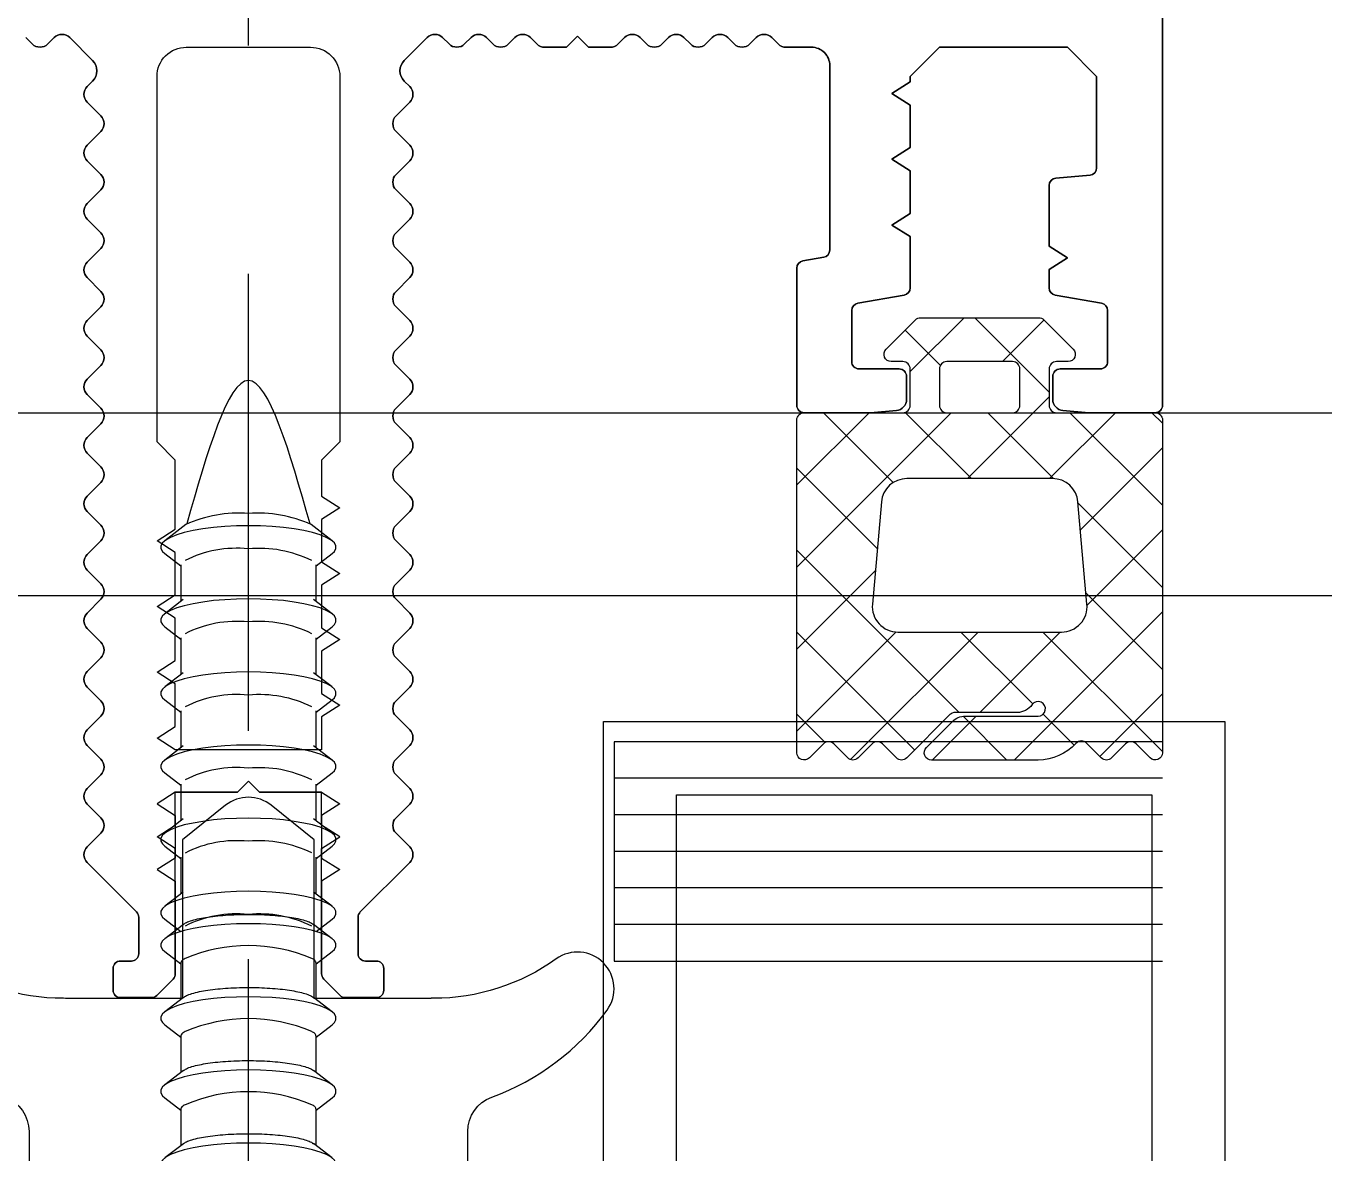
# Model space of a CAD drawing. Header units: inches. Extents: x 21 to 32698, y 13 to 3712.
# Drawn here: x 12321.85 to 12325.4, y 965.058 to 968.141 of the extents above; entities that cross this region are included whole.
import ezdxf

# ---------------------------------------------------------------- set-up
doc = ezdxf.new("R2010")
doc.units = ezdxf.units.IN
doc.header["$MEASUREMENT"] = 0
doc.set_wipeout_variables(frame=1)
doc.linetypes.add('1+1 dbx a2$0$374_BLD_A1_BLOK_2$0$HIDDEN', pattern=[0.375, 0.25, -0.125])
for name, color, linetype, lineweight in [('Z_MİM_-KM-GLAZ', 8, 'Continuous', 25), ('Z_MİM_-KM-PAINT', 8, 'Continuous', 25), ('Z_MİM_-KM-WALL-PLASTER', 8, 'Continuous', 25), ('Z_MİM_78-köpük', 8, 'Continuous', 25), ('Z_MİM_ALUMINIUM', 8, 'Continuous', 25), ('Z_MİM_fitiller_k', 8, 'Continuous', 25), ('Z_MİM_MYM_CAM', 8, 'Continuous', 25), ('Z_MİM_TR', 8, 'Continuous', 25)]:
    doc.layers.add(name, color=color, linetype=linetype, lineweight=lineweight)
pattern_1 = [(45, (15.19323, -18.45002), (-0.1122532, 0.1122532), []), (135, (15.19323, -18.45002), (-0.1122532, -0.1122532), [])]

# ---------------------------------------------------------------- blocks, each defined once
blk = doc.blocks.new('D09056')
at = {"layer": 'Z_MİM_78-köpük'}
blk.add_lwpolyline([(6, -9.143, -0.314914), (6.657, -8.204, 0.149332), (9.81, -5.822, 0.850698), (8.418, -4.422, -0.156616), (5.062, -5.5), (5, -5.5), (5, -5.509), (1.8, -5.509), (1.8, -1.16), (0.625, -0.219, 0.351086), (-0.625, -0.219), (-1.8, -1.16), (-1.8, -5.509), (-5, -5.509), (-5.062, -5.5, -0.156616), (-8.418, -4.422, 0.850698), (-9.81, -5.822, 0.149332), (-6.657, -8.204, -0.314914), (-6, -9.143), (-6, -25.073, -0.555494), (-7.442, -25.97, -0.047351), (-8.397, -25.381, 0.866334), (-9.803, -26.775, 0.237484), (-4.371, -29.509), (4.371, -29.509, 0.237484), (9.803, -26.775, 0.866334), (8.397, -25.381, -0.047351), (7.442, -25.97, -0.555494), (6, -25.073)], format="xyb", close=True, dxfattribs=at)
blk = doc.blocks.new('32323')
at = {"linetype": 'Continuous'}
for p, q in [((-1.384, -3.731), (-1.956, -4.172)), ((2.62, -4.172), (2.048, -3.731)), ((-1.956, -4.526), (-1.518, -4.863)), ((2.182, -4.863), (2.62, -4.526)), ((-1.518, -4.829), (-1.518, -5.835)), ((2.182, -5.835), (2.182, -4.829)), ((-1.451, -5.783), (-1.956, -6.172)), ((2.62, -6.172), (2.115, -5.783)), ((-1.956, -6.526), (-1.518, -6.863)), ((2.182, -6.863), (2.62, -6.526)), ((-1.518, -6.829), (-1.518, -7.835)), ((2.182, -7.835), (2.182, -6.829)), ((-1.451, -7.783), (-1.956, -8.172)), ((2.62, -8.172), (2.115, -7.783)), ((-1.956, -8.526), (-1.518, -8.863)), ((-1.518, -8.829), (-1.518, -9.835)), ((2.182, -8.863), (2.62, -8.526)), ((2.182, -9.835), (2.182, -8.829)), ((-1.451, -9.783), (-1.956, -10.172)), ((2.62, -10.172), (2.115, -9.783)), ((-1.956, -10.526), (-1.518, -10.863)), ((2.182, -10.863), (2.62, -10.526)), ((-1.518, -10.829), (-1.518, -11.835)), ((2.182, -11.835), (2.182, -10.829)), ((-1.451, -11.783), (-1.956, -12.172)), ((2.62, -12.172), (2.115, -11.783)), ((-1.956, -12.526), (-1.518, -12.863)), ((2.182, -12.863), (2.62, -12.526)), ((-1.518, -12.829), (-1.518, -13.835)), ((2.182, -13.835), (2.182, -12.829)), ((-1.451, -13.783), (-1.956, -14.172)), ((2.62, -14.172), (2.115, -13.783)), ((-1.956, -14.526), (-1.518, -14.863)), ((2.182, -14.863), (2.62, -14.526)), ((-1.448, -14.668), (-1.955, -15.059)), ((2.621, -15.059), (2.112, -14.667)), ((-1.955, -15.413), (-1.517, -15.75)), ((2.183, -15.75), (2.621, -15.413)), ((-1.517, -15.715), (-1.517, -16.721)), ((2.183, -16.721), (2.183, -15.715)), ((-1.448, -16.668), (-1.955, -17.059)), ((2.621, -17.059), (2.112, -16.667)), ((-1.955, -17.413), (-1.517, -17.75)), ((-1.517, -17.715), (-1.517, -18.721)), ((2.183, -17.75), (2.621, -17.413)), ((2.183, -18.721), (2.183, -17.715)), ((-1.448, -18.668), (-1.955, -19.059)), ((2.621, -19.059), (2.112, -18.667)), ((-1.955, -19.413), (-1.517, -19.75)), ((2.183, -19.75), (2.621, -19.413)), ((-1.517, -19.715), (-1.517, -20.721)), ((2.183, -20.721), (2.183, -19.715)), ((-1.448, -20.668), (-1.955, -21.059)), ((2.621, -21.059), (2.112, -20.667))]:
    blk.add_line(p, q, dxfattribs=at)
at = {"linetype": 'Continuous', "flags": 128}
for points in [[(0.332, -3.763), (0.005, -3.769), (-0.315, -3.785), (-0.624, -3.812), (-0.915, -3.849), (-1.182, -3.895), (-1.422, -3.949), (-1.629, -4.011), (-1.799, -4.08), (-1.929, -4.153), (-2.018, -4.23), (-2.062, -4.309), (-2.062, -4.389), (-2.018, -4.468), (-1.956, -4.526)], [(2.62, -4.526), (2.682, -4.468), (2.727, -4.389), (2.727, -4.309), (2.682, -4.23), (2.594, -4.153), (2.463, -4.08), (2.293, -4.011), (2.086, -3.949), (1.847, -3.895), (1.579, -3.849), (1.288, -3.812), (0.98, -3.785), (0.659, -3.769), (0.332, -3.763)], [(0.332, -5.763), (0.005, -5.769), (-0.315, -5.785), (-0.624, -5.812), (-0.915, -5.849), (-1.182, -5.895), (-1.422, -5.949), (-1.629, -6.011), (-1.799, -6.08), (-1.929, -6.153), (-2.018, -6.23), (-2.062, -6.309), (-2.062, -6.389), (-2.018, -6.468), (-1.956, -6.526)], [(2.62, -6.526), (2.682, -6.468), (2.727, -6.389), (2.727, -6.309), (2.682, -6.23), (2.594, -6.153), (2.463, -6.08), (2.293, -6.011), (2.086, -5.949), (1.847, -5.895), (1.579, -5.849), (1.288, -5.812), (0.98, -5.785), (0.659, -5.769), (0.332, -5.763)], [(0.332, -7.763), (0.005, -7.769), (-0.315, -7.785), (-0.624, -7.812), (-0.915, -7.849), (-1.182, -7.895), (-1.422, -7.949), (-1.629, -8.011), (-1.799, -8.08), (-1.929, -8.153), (-2.018, -8.23), (-2.062, -8.309), (-2.062, -8.389), (-2.018, -8.468), (-1.956, -8.526)], [(2.62, -8.526), (2.682, -8.468), (2.727, -8.389), (2.727, -8.309), (2.682, -8.23), (2.594, -8.153), (2.463, -8.08), (2.293, -8.011), (2.086, -7.949), (1.847, -7.895), (1.579, -7.849), (1.288, -7.812), (0.98, -7.785), (0.659, -7.769), (0.332, -7.763)], [(0.332, -9.763), (0.005, -9.769), (-0.315, -9.785), (-0.624, -9.812), (-0.915, -9.849), (-1.182, -9.895), (-1.422, -9.949), (-1.629, -10.011), (-1.799, -10.08), (-1.929, -10.153), (-2.018, -10.23), (-2.062, -10.309), (-2.062, -10.389), (-2.018, -10.468), (-1.956, -10.526)], [(2.62, -10.526), (2.682, -10.468), (2.727, -10.389), (2.727, -10.309), (2.682, -10.23), (2.594, -10.153), (2.463, -10.08), (2.293, -10.011), (2.086, -9.949), (1.847, -9.895), (1.579, -9.849), (1.288, -9.812), (0.98, -9.785), (0.659, -9.769), (0.332, -9.763)], [(0.332, -11.763), (0.005, -11.769), (-0.315, -11.785), (-0.624, -11.812), (-0.915, -11.849), (-1.182, -11.895), (-1.422, -11.949), (-1.629, -12.011), (-1.799, -12.08), (-1.929, -12.153), (-2.018, -12.23), (-2.062, -12.309), (-2.062, -12.389), (-2.018, -12.468), (-1.956, -12.526)], [(2.62, -12.526), (2.682, -12.468), (2.727, -12.389), (2.727, -12.309), (2.682, -12.23), (2.594, -12.153), (2.463, -12.08), (2.293, -12.011), (2.086, -11.949), (1.847, -11.895), (1.579, -11.849), (1.288, -11.812), (0.98, -11.785), (0.659, -11.769), (0.332, -11.763)], [(0.332, -13.763), (0.005, -13.769), (-0.315, -13.785), (-0.624, -13.812), (-0.915, -13.849), (-1.182, -13.895), (-1.422, -13.949), (-1.629, -14.011), (-1.799, -14.08), (-1.929, -14.153), (-2.018, -14.23), (-2.062, -14.309), (-2.062, -14.389), (-2.018, -14.468), (-1.956, -14.526)], [(2.62, -14.526), (2.682, -14.468), (2.727, -14.389), (2.727, -14.309), (2.682, -14.23), (2.594, -14.153), (2.463, -14.08), (2.293, -14.011), (2.086, -13.949), (1.847, -13.895), (1.579, -13.849), (1.288, -13.812), (0.98, -13.785), (0.659, -13.769), (0.332, -13.763)], [(0.333, -14.65), (0.006, -14.655), (-0.315, -14.672), (-0.623, -14.698), (-0.914, -14.735), (-1.182, -14.781), (-1.421, -14.836), (-1.628, -14.898), (-1.798, -14.966), (-1.929, -15.039), (-2.017, -15.116), (-2.062, -15.196), (-2.062, -15.276), (-2.017, -15.355), (-1.955, -15.413)], [(2.621, -15.413), (2.682, -15.355), (2.727, -15.276), (2.727, -15.196), (2.682, -15.116), (2.594, -15.039), (2.464, -14.966), (2.293, -14.898), (2.087, -14.836), (1.847, -14.781), (1.58, -14.735), (1.289, -14.698), (0.98, -14.672), (0.659, -14.655), (0.333, -14.65)], [(0.333, -16.65), (0.006, -16.655), (-0.315, -16.672), (-0.623, -16.698), (-0.914, -16.735), (-1.182, -16.781), (-1.421, -16.836), (-1.628, -16.898), (-1.798, -16.966), (-1.929, -17.039), (-2.017, -17.116), (-2.062, -17.196), (-2.062, -17.276), (-2.017, -17.355), (-1.955, -17.413)], [(2.621, -17.413), (2.682, -17.355), (2.727, -17.276), (2.727, -17.196), (2.682, -17.116), (2.594, -17.039), (2.464, -16.966), (2.293, -16.898), (2.087, -16.836), (1.847, -16.781), (1.58, -16.735), (1.289, -16.698), (0.98, -16.672), (0.659, -16.655), (0.333, -16.65)], [(0.333, -18.65), (0.006, -18.655), (-0.315, -18.672), (-0.623, -18.698), (-0.914, -18.735), (-1.182, -18.781), (-1.421, -18.836), (-1.628, -18.898), (-1.798, -18.966), (-1.929, -19.039), (-2.017, -19.116), (-2.062, -19.196), (-2.062, -19.276), (-2.017, -19.355), (-1.955, -19.413)], [(2.621, -19.413), (2.682, -19.355), (2.727, -19.276), (2.727, -19.196), (2.682, -19.116), (2.594, -19.039), (2.464, -18.966), (2.293, -18.898), (2.087, -18.836), (1.847, -18.781), (1.58, -18.735), (1.289, -18.698), (0.98, -18.672), (0.659, -18.655), (0.333, -18.65)], [(0.333, -20.65), (0.006, -20.655), (-0.315, -20.672), (-0.623, -20.698), (-0.914, -20.735), (-1.182, -20.781), (-1.421, -20.836), (-1.628, -20.898), (-1.798, -20.966), (-1.929, -21.039), (-2.017, -21.116), (-2.062, -21.196), (-2.062, -21.276), (-2.017, -21.355), (-1.955, -21.413)], [(2.621, -21.413), (2.682, -21.355), (2.727, -21.276), (2.727, -21.196), (2.682, -21.116), (2.594, -21.039), (2.464, -20.966), (2.293, -20.898), (2.087, -20.836), (1.847, -20.781), (1.58, -20.735), (1.289, -20.698), (0.98, -20.672), (0.659, -20.655), (0.333, -20.65)]]:
    blk.add_lwpolyline(points, dxfattribs=at)
at = {"linetype": 'Continuous'}
for centre, radius, start, end in [((0.069, -6.906), 3.491, 85.6736, 114.5911), ((0.596, -6.906), 3.491, 65.4089, 94.3264), ((0.006, -7.478), 3.1, 83.9654, 116.9829), ((0.631, -7.623), 3.242, 63.7595, 95.2922), ((0.006, -9.478), 3.1, 83.9654, 116.9829), ((0.631, -9.623), 3.242, 63.7595, 95.2922), ((0.006, -11.478), 3.1, 83.9654, 116.9829), ((0.631, -11.623), 3.242, 63.7595, 95.2922), ((0.006, -13.478), 3.1, 83.9654, 116.9829), ((0.631, -13.623), 3.242, 63.7595, 95.2922), ((0.006, -15.478), 3.1, 83.9654, 116.9829), ((0.631, -15.623), 3.242, 63.7595, 95.2922), ((0.006, -17.478), 3.1, 83.9654, 116.9829), ((0.631, -17.623), 3.242, 63.7595, 95.2922), ((0.333, -19.659), 4.412, 66.8739, 113.1261), ((0.333, -21.659), 4.412, 66.8739, 113.1261), ((0.333, -23.659), 4.412, 66.8739, 113.1261)]:
    blk.add_arc(centre, radius, start, end, dxfattribs=at)
blk.add_open_spline([(2.021, -3.712), (1.458, -1.75), (0.332, 2.175), (-0.794, -1.75), (-1.356, -3.712)], degree=3, dxfattribs=at)
for points, knots in [([(-1.446, -14.67), (-1.421, -14.652), (-1.366, -14.613), (-1.217, -14.558), (-1.02, -14.508), (-0.781, -14.465), (-0.514, -14.433), (-0.221, -14.409), (0.082, -14.396), (0.394, -14.393), (0.699, -14.4), (0.996, -14.417), (1.271, -14.443), (1.523, -14.478), (1.742, -14.521), (1.922, -14.572), (2.048, -14.622), (2.093, -14.657), (2.11, -14.67)], [0, 0, 0, 0, 0.055523, 0.121419, 0.189295, 0.25398, 0.320615, 0.384043, 0.449365, 0.511897, 0.576262, 0.638514, 0.70255, 0.765196, 0.829608, 0.8932, 0.958568, 1, 1, 1, 1]), ([(-1.4, -15.601), (-1.437, -15.622), (-1.504, -15.659), (-1.513, -15.698), (-1.517, -15.715)], [0, 0, 0, 0, 0.544146, 1, 1, 1, 1]), ([(2.177, -15.715), (2.177, -15.703), (2.177, -15.673), (2.13, -15.634), (2.08, -15.609), (2.065, -15.601)], [0, 0, 0, 0, 0.3131142, 0.7960874, 1, 1, 1, 1]), ([(-1.446, -16.67), (-1.421, -16.652), (-1.366, -16.613), (-1.217, -16.558), (-1.02, -16.508), (-0.781, -16.465), (-0.514, -16.433), (-0.221, -16.409), (0.082, -16.396), (0.394, -16.393), (0.699, -16.4), (0.996, -16.417), (1.271, -16.443), (1.523, -16.478), (1.742, -16.521), (1.922, -16.572), (2.048, -16.622), (2.093, -16.657), (2.11, -16.67)], [0, 0, 0, 0, 0.055523, 0.121419, 0.189295, 0.25398, 0.320615, 0.384043, 0.449365, 0.511897, 0.576262, 0.638514, 0.70255, 0.765196, 0.829608, 0.8932, 0.958568, 1, 1, 1, 1]), ([(-1.4, -17.601), (-1.437, -17.622), (-1.504, -17.659), (-1.513, -17.698), (-1.517, -17.715)], [0, 0, 0, 0, 0.544146, 1, 1, 1, 1]), ([(2.177, -17.715), (2.177, -17.703), (2.177, -17.673), (2.13, -17.634), (2.08, -17.609), (2.065, -17.601)], [0, 0, 0, 0, 0.3131142, 0.7960874, 1, 1, 1, 1]), ([(-1.446, -18.67), (-1.421, -18.652), (-1.366, -18.613), (-1.217, -18.558), (-1.02, -18.508), (-0.781, -18.465), (-0.514, -18.433), (-0.221, -18.409), (0.082, -18.396), (0.394, -18.393), (0.699, -18.4), (0.996, -18.417), (1.271, -18.443), (1.523, -18.478), (1.742, -18.521), (1.922, -18.572), (2.048, -18.622), (2.093, -18.657), (2.11, -18.67)], [0, 0, 0, 0, 0.055523, 0.121419, 0.189295, 0.25398, 0.320615, 0.384043, 0.449365, 0.511897, 0.576262, 0.638514, 0.70255, 0.765196, 0.829608, 0.8932, 0.958568, 1, 1, 1, 1]), ([(-1.4, -19.601), (-1.437, -19.622), (-1.504, -19.659), (-1.513, -19.698), (-1.517, -19.715)], [0, 0, 0, 0, 0.544146, 1, 1, 1, 1]), ([(2.177, -19.715), (2.177, -19.703), (2.177, -19.673), (2.13, -19.634), (2.08, -19.609), (2.065, -19.601)], [0, 0, 0, 0, 0.3131142, 0.7960874, 1, 1, 1, 1]), ([(-1.446, -20.67), (-1.421, -20.652), (-1.366, -20.613), (-1.217, -20.558), (-1.02, -20.508), (-0.781, -20.465), (-0.514, -20.433), (-0.221, -20.409), (0.082, -20.396), (0.394, -20.393), (0.699, -20.4), (0.996, -20.417), (1.271, -20.443), (1.523, -20.478), (1.742, -20.521), (1.922, -20.572), (2.048, -20.622), (2.093, -20.657), (2.11, -20.67)], [0, 0, 0, 0, 0.055523, 0.121419, 0.189295, 0.25398, 0.320615, 0.384043, 0.449365, 0.511897, 0.576262, 0.638514, 0.70255, 0.765196, 0.829608, 0.8932, 0.958568, 1, 1, 1, 1])]:
    blk.add_open_spline(points, degree=3, knots=knots, dxfattribs=at)
blk = doc.blocks.new('-KM-AL1 150_900')
blk.add_wipeout([(151.4879, -34.02), (151.7258, -15.4799), (149.45, -15.45), (149.45, 7.15), (9.45, 7.15), (9.45, -15.45), (7.3978, -15.45), (7.5673, -34.0611)])
at = {"layer": 'Z_MİM_fitiller_k'}
h = blk.add_hatch(dxfattribs=at)
h.set_pattern_fill('ANSI37', color=256, scale=0.05)
h.set_pattern_definition(pattern_1)
h.paths.add_polyline_path([(17.4032, -30.45, -0.414214), (17.3832, -30.43), (17.3832, -30.33, -0.414214), (17.4032, -30.31), (17.4349, -30.31, 0.668179), (17.4491, -30.2759), (17.3691, -30.1959, 0.198912), (17.3549, -30.19), (17.0315, -30.19, 0.198912), (17.0174, -30.1959), (16.9374, -30.2759, 1.274187), (16.9708, -30.3143, -0.627364), (17.0032, -30.33), (17.0032, -30.43, -0.414214), (16.9832, -30.45), (16.7132, -30.45, 0.414214), (16.6932, -30.47), (16.6932, -31.38, 0.668179), (16.7274, -31.3942), (16.7657, -31.3559, -0.414214), (16.7939, -31.3559), (16.8322, -31.3942, 0.414214), (16.8605, -31.3942), (16.8988, -31.3559, -0.414214), (16.9271, -31.3559), (16.9654, -31.3942, 0.414214), (16.9936, -31.3942), (17.1178, -31.27), (17.2958, -31.27, 0.245393), (17.3368, -31.2486, -1.650385), (17.3532, -31.28), (17.1539, -31.28, 0.198912), (17.1186, -31.2947), (17.0474, -31.3659, 0.668179), (17.0615, -31.4), (17.3532, -31.4, 0.210768), (17.4566, -31.3544, -0.427607), (17.4855, -31.3537), (17.5259, -31.3942, 0.414214), (17.5542, -31.3942), (17.5925, -31.3559, -0.414214), (17.6208, -31.3559), (17.6591, -31.3942, 0.668179), (17.6932, -31.38), (17.6932, -30.47, 0.414214), (17.6732, -30.45)])
h.paths.add_polyline_path([(17.4621, -30.6939), (17.4866, -30.9739, -0.440011), (17.4168, -31.05), (16.9696, -31.05, -0.440011), (16.8999, -30.9739), (16.9244, -30.6939, -0.388879), (16.9941, -30.63), (17.3923, -30.63, -0.388879)], flags=16)
h.paths.add_polyline_path([(17.2832, -30.45, 0.414214), (17.3032, -30.43), (17.3032, -30.33, 0.414214), (17.2832, -30.31), (17.1032, -30.31, 0.414214), (17.0832, -30.33), (17.0832, -30.43, 0.414214), (17.1032, -30.45)], flags=17)
h.paths.add_polyline_path([(17.3477, -34.1441, -0.414214), (17.3194, -34.1441), (17.2811, -34.1059, 0.414214), (17.2528, -34.1059), (17.1287, -34.23), (16.9507, -34.23, 0.245393), (16.9096, -34.2514, -1.650385), (16.8932, -34.22), (17.0925, -34.22, 0.198912), (17.1279, -34.2054), (17.1991, -34.1341, 0.668179), (17.1849, -34.1), (16.8932, -34.1, 0.210768), (16.7898, -34.1456, -0.427607), (16.7609, -34.1463), (16.7205, -34.1059, 0.414214), (16.6922, -34.1059), (16.6539, -34.1441, -0.414214), (16.6257, -34.1441), (16.5874, -34.1059, 0.668179), (16.5532, -34.12), (16.5532, -34.43, 0.414214), (16.5732, -34.45), (16.8432, -34.45, -0.414214), (16.8632, -34.47), (16.8632, -34.57, -0.414214), (16.8432, -34.59), (16.8115, -34.59, 0.668179), (16.7974, -34.6241), (16.8774, -34.7041, 0.198912), (16.8915, -34.71), (17.2149, -34.71, 0.198912), (17.2291, -34.7041), (17.3091, -34.6241, 1.274187), (17.2757, -34.5857, -0.627364), (17.2432, -34.57), (17.2432, -34.47, -0.414214), (17.2632, -34.45), (17.6931, -34.45, 0.176327), (17.706, -34.4453), (18.0754, -34.1353, 0.700208), (18.0626, -34.1), (17.9687, -34.1, 0.131652), (17.9587, -34.1027), (17.717, -34.2422, -0.493145), (17.5704, -34.1815), (17.5525, -34.1148, 0.57735), (17.5191, -34.1059), (17.4808, -34.1441, -0.414214), (17.4525, -34.1441), (17.4142, -34.1059, 0.414214), (17.3859, -34.1059)])
h.paths.add_polyline_path([(17.1632, -34.47), (17.1632, -34.57, -0.414214), (17.1432, -34.59), (16.9632, -34.59, -0.414214), (16.9432, -34.57), (16.9432, -34.47, -0.414214), (16.9632, -34.45), (17.1432, -34.45, -0.414214)], flags=16)
h = blk.add_hatch(dxfattribs=at)
h.set_pattern_fill('ANSI37', color=256, scale=0.05)
h.set_pattern_definition(pattern_1)
h.paths.add_polyline_path([(17.6732, -30.45, -0.414214), (17.6932, -30.47), (17.6932, -31.38, -0.668179), (17.6591, -31.3942), (17.6208, -31.3559, 0.414214), (17.5925, -31.3559), (17.5542, -31.3942, -0.414214), (17.5259, -31.3942), (17.4855, -31.3537, 0.427607), (17.4566, -31.3544, -0.210768), (17.3532, -31.4), (17.0615, -31.4, -0.668179), (17.0474, -31.3659), (17.1186, -31.2947, -0.198912), (17.1539, -31.28), (17.3532, -31.28, 1.650385), (17.3368, -31.2486, -0.245393), (17.2958, -31.27), (17.1261, -31.27, 0.198912), (17.1119, -31.2759), (16.9936, -31.3942, -0.414214), (16.9654, -31.3942), (16.9271, -31.3559, 0.414214), (16.8988, -31.3559), (16.8605, -31.3942, -0.414214), (16.8322, -31.3942), (16.7939, -31.3559, 0.414214), (16.7657, -31.3559), (16.7274, -31.3942, -0.668179), (16.6932, -31.38), (16.6932, -30.47, -0.414214), (16.7132, -30.45), (16.9832, -30.45, 0.414214), (17.0032, -30.43), (17.0032, -30.33, 0.414214), (16.9832, -30.31), (16.9515, -30.31, -0.668179), (16.9374, -30.2759), (17.0174, -30.1959, -0.198912), (17.0315, -30.19), (17.3549, -30.19, -0.198912), (17.3691, -30.1959), (17.4491, -30.2759, -0.668179), (17.4349, -30.31), (17.4032, -30.31, 0.414214), (17.3832, -30.33), (17.3832, -30.43, 0.414214), (17.4032, -30.45)])
h.paths.add_polyline_path([(17.3923, -30.63), (16.9941, -30.63, 0.388879), (16.9244, -30.6939), (16.8999, -30.9739, 0.440011), (16.9696, -31.05), (17.4168, -31.05, 0.440011), (17.4866, -30.9739), (17.4621, -30.6939, 0.388879)], flags=16)
h.paths.add_polyline_path([(17.3032, -30.43, -0.414214), (17.2832, -30.45), (17.1032, -30.45, -0.414214), (17.0832, -30.43), (17.0832, -30.33, -0.414214), (17.1032, -30.31), (17.2832, -30.31, -0.414214), (17.3032, -30.33)], flags=16)
h.paths.add_polyline_path([(17.3477, -34.1441), (17.3859, -34.1059, -0.414214), (17.4142, -34.1059), (17.4525, -34.1441, 0.414214), (17.4808, -34.1441), (17.5191, -34.1059, -0.57735), (17.5525, -34.1148), (17.5704, -34.1815, 0.493145), (17.717, -34.2422), (17.9587, -34.1027, -0.131652), (17.9687, -34.1), (18.0626, -34.1, -0.700208), (18.0754, -34.1353), (17.706, -34.4453, -0.176327), (17.6931, -34.45), (17.2632, -34.45, 0.414214), (17.2432, -34.47), (17.2432, -34.57, 0.414214), (17.2632, -34.59), (17.2949, -34.59, -0.668179), (17.3091, -34.6241), (17.2291, -34.7041, -0.198912), (17.2149, -34.71), (16.8915, -34.71, -0.198912), (16.8774, -34.7041), (16.7974, -34.6241, -0.668179), (16.8115, -34.59), (16.8432, -34.59, 0.414214), (16.8632, -34.57), (16.8632, -34.47, 0.414214), (16.8432, -34.45), (16.5732, -34.45, -0.414214), (16.5532, -34.43), (16.5532, -34.12, -0.668179), (16.5874, -34.1059), (16.6257, -34.1441, 0.414214), (16.6539, -34.1441), (16.6922, -34.1059, -0.414214), (16.7205, -34.1059), (16.7609, -34.1463, 0.427607), (16.7898, -34.1456, -0.210768), (16.8932, -34.1), (17.1849, -34.1, -0.668179), (17.1991, -34.1341), (17.1279, -34.2054, -0.198912), (17.0925, -34.22), (16.8932, -34.22, 1.650385), (16.9096, -34.2514, -0.245393), (16.9507, -34.23), (17.1204, -34.23, 0.198912), (17.1345, -34.2241), (17.2528, -34.1059, -0.414214), (17.2811, -34.1059), (17.3194, -34.1441, 0.414214)])
h.paths.add_polyline_path([(17.1432, -34.45), (16.9632, -34.45, 0.414214), (16.9432, -34.47), (16.9432, -34.57, 0.414214), (16.9632, -34.59), (17.1432, -34.59, 0.414214), (17.1632, -34.57), (17.1632, -34.47, 0.414214)], flags=16)
at = {"linetype": '1+1 dbx a2$0$374_BLD_A1_BLOK_2$0$HIDDEN', "ltscale": 5}
blk.add_line((15.1932, -40.6951, -0.0016), (15.1932, -14.7253, -0.0016), dxfattribs=at)
for points in [[(17.8642, -33.7949), (16.1642, -33.7949), (16.1642, -31.2949), (17.8642, -31.2949)], [(17.6642, -33.5949), (16.3642, -33.5949), (16.3642, -31.4949), (17.6642, -31.4949)]]:
    blk.add_lwpolyline(points, close=True)
at = {"layer": 'Z_MİM_ALUMINIUM', "linetype": 'ByBlock'}
for points in [[(17.6932, -18.57), (17.6932, -30.43, -0.414214), (17.6732, -30.45), (17.4932, -30.45, -0.02182), (17.4915, -30.4499), (17.4206, -30.4437, -0.388879), (17.3932, -30.4139), (17.3932, -30.35, -0.414214), (17.4132, -30.33), (17.5232, -30.33, 0.414214), (17.5432, -30.31), (17.5432, -30.17, 0.36397), (17.5267, -30.1503), (17.3998, -30.1279, -0.36397), (17.3832, -30.1082), (17.3832, -30.0582), (17.4332, -30.0264), (17.3832, -29.9945), (17.3832, -29.8282, -0.388879), (17.4015, -29.8083), (17.495, -29.8001, 0.388879), (17.5132, -29.7802), (17.5132, -29.53), (17.4332, -29.45), (17.0832, -29.45), (17.0032, -29.53), (17.0032, -29.5445), (16.9532, -29.5764), (17.0032, -29.6082), (17.0032, -29.7245), (16.9532, -29.7564), (17.0032, -29.7882), (17.0032, -29.9045), (16.9532, -29.9364), (17.0032, -29.9682), (17.0032, -30.1082, -0.36397), (16.9867, -30.1279), (16.8598, -30.1503, 0.36397), (16.8432, -30.17), (16.8432, -30.31, 0.414214), (16.8632, -30.33), (16.9732, -30.33, -0.414214), (16.9932, -30.35), (16.9932, -30.4139, -0.388879), (16.9658, -30.4437), (16.895, -30.4499, -0.02182), (16.8932, -30.45), (16.7132, -30.45, -0.414214), (16.6932, -30.43), (16.6932, -30.0543, -0.36397), (16.7098, -30.0346), (16.7667, -30.0246, 0.36397), (16.7832, -30.0049), (16.7832, -29.5, 0.414214), (16.7332, -29.45), (16.6632, -29.45, -0.198912), (16.642, -29.4412), (16.6244, -29.4237, 0.414214), (16.582, -29.4237), (16.5644, -29.4412, -0.414214), (16.522, -29.4412), (16.5044, -29.4237, 0.414214), (16.462, -29.4237), (16.4444, -29.4412, -0.414214), (16.402, -29.4412), (16.3844, -29.4237, 0.414214), (16.342, -29.4237), (16.3244, -29.4412, -0.414214), (16.282, -29.4412), (16.2644, -29.4237, 0.414214), (16.222, -29.4237), (16.2044, -29.4412, -0.198912), (16.1832, -29.45), (16.1232, -29.45), (16.0932, -29.42), (16.0632, -29.45), (16.0032, -29.45, -0.198912), (15.982, -29.4412), (15.9644, -29.4237, 0.414214), (15.922, -29.4237), (15.9044, -29.4412, -0.414214), (15.862, -29.4412), (15.8444, -29.4237, 0.414214), (15.802, -29.4237), (15.7844, -29.4412, -0.414214), (15.742, -29.4412), (15.7244, -29.4237, 0.414214), (15.682, -29.4237), (15.6194, -29.4863, 0.414214), (15.6194, -29.5429), (15.6344, -29.5579, -0.414214), (15.6344, -29.6004), (15.5969, -29.6379, 0.414214), (15.5969, -29.6804), (15.6344, -29.7179, -0.414214), (15.6344, -29.7604), (15.5969, -29.7979, 0.414214), (15.5969, -29.8404), (15.6344, -29.8779, -0.414214), (15.6344, -29.9204), (15.5969, -29.9579, 0.414214), (15.5969, -30.0004), (15.6344, -30.0379, -0.414214), (15.6344, -30.0804), (15.5969, -30.1179, 0.414214), (15.5969, -30.1604), (15.6344, -30.1979, -0.414214), (15.6344, -30.2404), (15.5969, -30.2779, 0.414214), (15.5969, -30.3204), (15.6344, -30.3579, -0.414214), (15.6344, -30.4004), (15.5969, -30.4379, 0.414214), (15.5969, -30.4804), (15.6344, -30.5179, -0.414214), (15.6344, -30.5604), (15.5969, -30.5979, 0.414214), (15.5969, -30.6404), (15.6344, -30.6779, -0.414214), (15.6344, -30.7204), (15.5969, -30.7579, 0.414214), (15.5969, -30.8004), (15.6344, -30.8379, -0.414214), (15.6344, -30.8804), (15.5969, -30.9179, 0.414214), (15.5969, -30.9604), (15.6344, -30.9979, -0.414214), (15.6344, -31.0404), (15.5969, -31.0779, 0.414214), (15.5969, -31.1204), (15.6344, -31.1579, -0.414214), (15.6344, -31.2004), (15.5969, -31.2379, 0.414214), (15.5969, -31.2804), (15.6344, -31.3179, -0.414214), (15.6344, -31.3604), (15.5969, -31.3979, 0.414214), (15.5969, -31.4404), (15.6344, -31.4779, -0.414214), (15.6344, -31.5204), (15.5969, -31.5579, 0.414214), (15.5969, -31.6004), (15.6344, -31.6379, -0.414214), (15.6344, -31.6804), (15.4991, -31.8157, 0.198912), (15.4932, -31.8299), (15.4932, -31.93, 0.414214), (15.5132, -31.95), (15.5432, -31.95, -0.414214), (15.5632, -31.97), (15.5632, -32.03, -0.414214), (15.5432, -32.05), (15.4582, -32.05, -0.198912), (15.4441, -32.0442), (15.3991, -31.9992, -0.198912), (15.3932, -31.985), (15.3932, -31.6419), (15.4432, -31.61), (15.3932, -31.5782), (15.3932, -31.4882), (15.2232, -31.4882), (15.1932, -31.4582), (15.1632, -31.4882), (14.9932, -31.4882), (14.9432, -31.52), (14.9932, -31.5519), (14.9932, -31.6682), (14.9432, -31.7), (14.9932, -31.7319), (14.9932, -31.985, -0.198912), (14.9874, -31.9992), (14.9424, -32.0442, -0.198912), (14.9282, -32.05), (14.8432, -32.05, -0.414214), (14.8232, -32.03), (14.8232, -31.97, -0.414214), (14.8432, -31.95), (14.8732, -31.95, 0.414214), (14.8932, -31.93), (14.8932, -31.8299, 0.198912), (14.8874, -31.8157), (14.752, -31.6804, -0.414214), (14.752, -31.6379), (14.7896, -31.6004, 0.414214), (14.7896, -31.5579), (14.752, -31.5204, -0.414214), (14.752, -31.4779), (14.7896, -31.4404, 0.414214), (14.7896, -31.3979), (14.752, -31.3604, -0.414214), (14.752, -31.3179), (14.7896, -31.2804, 0.414214), (14.7896, -31.2379), (14.752, -31.2004, -0.414214), (14.752, -31.1579), (14.7896, -31.1204, 0.414214), (14.7896, -31.0779), (14.752, -31.0404, -0.414214), (14.752, -30.9979), (14.7896, -30.9604, 0.414214), (14.7896, -30.9179), (14.752, -30.8804, -0.414214), (14.752, -30.8379), (14.7896, -30.8004, 0.414214), (14.7896, -30.7579), (14.752, -30.7204, -0.414214), (14.752, -30.6779), (14.7896, -30.6404, 0.414214), (14.7896, -30.5979), (14.752, -30.5604, -0.414214), (14.752, -30.5179), (14.7896, -30.4804, 0.414214), (14.7896, -30.4379), (14.752, -30.4004, -0.414214), (14.752, -30.3579), (14.7896, -30.3204, 0.414214), (14.7896, -30.2779), (14.752, -30.2404, -0.414214), (14.752, -30.1979), (14.7896, -30.1604, 0.414214), (14.7896, -30.1179), (14.752, -30.0804, -0.414214), (14.752, -30.0379), (14.7896, -30.0004, 0.414214), (14.7896, -29.9579), (14.752, -29.9204, -0.414214), (14.752, -29.8779), (14.7896, -29.8404, 0.414214), (14.7896, -29.7979), (14.752, -29.7604, -0.414214), (14.752, -29.7179), (14.7896, -29.6804, 0.414214), (14.7896, -29.6379), (14.752, -29.6004, -0.414214), (14.752, -29.5579), (14.7671, -29.5429, 0.414214), (14.7671, -29.4863), (14.7044, -29.4237, 0.414214), (14.662, -29.4237), (14.6444, -29.4412, -0.414214), (14.602, -29.4412), (14.5844, -29.4237, 0.414214)], [(14.5844, -29.4237), (14.602, -29.4412, 0.414214), (14.6444, -29.4412), (14.662, -29.4237, -0.414214), (14.7044, -29.4237), (14.7671, -29.4863, -0.414214), (14.7671, -29.5429), (14.752, -29.5579, 0.414214), (14.752, -29.6004), (14.7896, -29.6379, -0.414214), (14.7896, -29.6804), (14.752, -29.7179, 0.414214), (14.752, -29.7604), (14.7896, -29.7979, -0.414214), (14.7896, -29.8404), (14.752, -29.8779, 0.414214), (14.752, -29.9204), (14.7896, -29.9579, -0.414214), (14.7896, -30.0004), (14.752, -30.0379, 0.414214), (14.752, -30.0804), (14.7896, -30.1179, -0.414214), (14.7896, -30.1604), (14.752, -30.1979, 0.414214), (14.752, -30.2404), (14.7896, -30.2779, -0.414214), (14.7896, -30.3204), (14.752, -30.3579, 0.414214), (14.752, -30.4004), (14.7896, -30.4379, -0.414214), (14.7896, -30.4804), (14.752, -30.5179, 0.414214), (14.752, -30.5604), (14.7896, -30.5979, -0.414214), (14.7896, -30.6404), (14.752, -30.6779, 0.414214), (14.752, -30.7204), (14.7896, -30.7579, -0.414214), (14.7896, -30.8004), (14.752, -30.8379, 0.414214), (14.752, -30.8804), (14.7896, -30.9179, -0.414214), (14.7896, -30.9604), (14.752, -30.9979, 0.414214), (14.752, -31.0404), (14.7896, -31.0779, -0.414214), (14.7896, -31.1204), (14.752, -31.1579, 0.414214), (14.752, -31.2004), (14.7896, -31.2379, -0.414214), (14.7896, -31.2804), (14.752, -31.3179, 0.414214), (14.752, -31.3604), (14.7896, -31.3979, -0.414214), (14.7896, -31.4404), (14.752, -31.4779, 0.414214), (14.752, -31.5204), (14.7896, -31.5579, -0.414214), (14.7896, -31.6004), (14.752, -31.6379, 0.414214), (14.752, -31.6804), (14.8874, -31.8157, -0.198912), (14.8932, -31.8299), (14.8932, -31.93, -0.414214), (14.8732, -31.95), (14.8432, -31.95, 0.414214), (14.8232, -31.97), (14.8232, -32.03, 0.414214), (14.8432, -32.05), (14.9282, -32.05, 0.198912), (14.9424, -32.0442), (14.9874, -31.9992, 0.198912), (14.9932, -31.985), (14.9932, -31.6419), (14.9432, -31.61), (14.9932, -31.5782), (14.9932, -31.4882), (15.1632, -31.4882), (15.1932, -31.4582), (15.2232, -31.4882), (15.3932, -31.4882), (15.4432, -31.52), (15.3932, -31.5519), (15.3932, -31.6682), (15.4432, -31.7), (15.3932, -31.7319), (15.3932, -31.985, 0.198912), (15.3991, -31.9992), (15.4441, -32.0442, 0.198912), (15.4582, -32.05), (15.5432, -32.05, 0.414214), (15.5632, -32.03), (15.5632, -31.97, 0.414214), (15.5432, -31.95), (15.5132, -31.95, -0.414214), (15.4932, -31.93), (15.4932, -31.8299, -0.198912), (15.4991, -31.8157), (15.6344, -31.6804, 0.414214), (15.6344, -31.6379), (15.5969, -31.6004, -0.414214), (15.5969, -31.5579), (15.6344, -31.5204, 0.414214), (15.6344, -31.4779), (15.5969, -31.4404, -0.414214), (15.5969, -31.3979), (15.6344, -31.3604, 0.414214), (15.6344, -31.3179), (15.5969, -31.2804, -0.414214), (15.5969, -31.2379), (15.6344, -31.2004, 0.414214), (15.6344, -31.1579), (15.5969, -31.1204, -0.414214), (15.5969, -31.0779), (15.6344, -31.0404, 0.414214), (15.6344, -30.9979), (15.5969, -30.9604, -0.414214), (15.5969, -30.9179), (15.6344, -30.8804, 0.414214), (15.6344, -30.8379), (15.5969, -30.8004, -0.414214), (15.5969, -30.7579), (15.6344, -30.7204, 0.414214), (15.6344, -30.6779), (15.5969, -30.6404, -0.414214), (15.5969, -30.5979), (15.6344, -30.5604, 0.414214), (15.6344, -30.5179), (15.5969, -30.4804, -0.414214), (15.5969, -30.4379), (15.6344, -30.4004, 0.414214), (15.6344, -30.3579), (15.5969, -30.3204, -0.414214), (15.5969, -30.2779), (15.6344, -30.2404, 0.414214), (15.6344, -30.1979), (15.5969, -30.1604, -0.414214), (15.5969, -30.1179), (15.6344, -30.0804, 0.414214), (15.6344, -30.0379), (15.5969, -30.0004, -0.414214), (15.5969, -29.9579), (15.6344, -29.9204, 0.414214), (15.6344, -29.8779), (15.5969, -29.8404, -0.414214), (15.5969, -29.7979), (15.6344, -29.7604, 0.414214), (15.6344, -29.7179), (15.5969, -29.6804, -0.414214), (15.5969, -29.6379), (15.6344, -29.6004, 0.414214), (15.6344, -29.5579), (15.6194, -29.5429, -0.414214), (15.6194, -29.4863), (15.682, -29.4237, -0.414214), (15.7244, -29.4237), (15.742, -29.4412, 0.414214), (15.7844, -29.4412), (15.802, -29.4237, -0.414214), (15.8444, -29.4237), (15.862, -29.4412, 0.414214), (15.9044, -29.4412), (15.922, -29.4237, -0.414214), (15.9644, -29.4237), (15.982, -29.4412, 0.198912), (16.0032, -29.45), (16.0632, -29.45), (16.0932, -29.42), (16.1232, -29.45), (16.1832, -29.45, 0.198912), (16.2044, -29.4412), (16.222, -29.4237, -0.414214), (16.2644, -29.4237), (16.282, -29.4412, 0.414214), (16.3244, -29.4412), (16.342, -29.4237, -0.414214), (16.3844, -29.4237), (16.402, -29.4412, 0.414214), (16.4444, -29.4412), (16.462, -29.4237, -0.414214), (16.5044, -29.4237), (16.522, -29.4412, 0.414214), (16.5644, -29.4412), (16.582, -29.4237, -0.414214), (16.6244, -29.4237), (16.642, -29.4412, 0.198912), (16.6632, -29.45), (16.7332, -29.45, -0.414214), (16.7832, -29.5), (16.7832, -30.0049, -0.36397), (16.7667, -30.0246), (16.7098, -30.0346, 0.36397), (16.6932, -30.0543), (16.6932, -30.43, 0.414214), (16.7132, -30.45), (16.8932, -30.45, 0.02182), (16.895, -30.4499), (16.9658, -30.4437, 0.388879), (16.9932, -30.4139), (16.9932, -30.35, 0.414214), (16.9732, -30.33), (16.8632, -30.33, -0.414214), (16.8432, -30.31), (16.8432, -30.17, -0.36397), (16.8598, -30.1503), (16.9867, -30.1279, 0.36397), (17.0032, -30.1082), (17.0032, -29.9682), (16.9532, -29.9364), (17.0032, -29.9045), (17.0032, -29.7882), (16.9532, -29.7564), (17.0032, -29.7245), (17.0032, -29.6082), (16.9532, -29.5764), (17.0032, -29.5445), (17.0032, -29.53), (17.0832, -29.45), (17.4332, -29.45), (17.5132, -29.53), (17.5132, -29.7802, -0.388879), (17.495, -29.8001), (17.4015, -29.8083, 0.388879), (17.3832, -29.8282), (17.3832, -29.9945), (17.4332, -30.0264), (17.3832, -30.0582), (17.3832, -30.1082, 0.36397), (17.3998, -30.1279), (17.5267, -30.1503, -0.36397), (17.5432, -30.17), (17.5432, -30.31, -0.414214), (17.5232, -30.33), (17.4132, -30.33, 0.414214), (17.3932, -30.35), (17.3932, -30.4139, 0.388879), (17.4206, -30.4437), (17.4915, -30.4499, 0.02182), (17.4932, -30.45), (17.6732, -30.45, 0.414214), (17.6932, -30.43), (17.6932, -18.57, 0.414214)]]:
    blk.add_lwpolyline(points, format="xyb", dxfattribs=at)
blk.add_lwpolyline([(14.9432, -29.53, -0.414214), (15.0232, -29.45), (15.3632, -29.45, -0.414214), (15.4432, -29.53), (15.4432, -30.53), (15.3932, -30.58), (15.3932, -30.6782), (15.4432, -30.71), (15.3932, -30.7419), (15.3932, -30.8582), (15.4432, -30.89), (15.3932, -30.9219), (15.3932, -31.0382), (15.4432, -31.07), (15.3932, -31.1019), (15.3932, -31.2182), (15.4432, -31.25), (15.3932, -31.2819), (15.3932, -31.3719), (14.9932, -31.3719), (14.9432, -31.34), (14.9932, -31.3082), (14.9932, -31.1919), (14.9432, -31.16), (14.9932, -31.1282), (14.9932, -31.0119), (14.9432, -30.98), (14.9932, -30.9482), (14.9932, -30.8319), (14.9432, -30.8), (14.9932, -30.7682), (14.9932, -30.58), (14.9432, -30.53)], format="xyb", close=True, dxfattribs=at)
at = {"layer": 'Z_MİM_ALUMINIUM', "elevation": 0.0016}
blk.add_lwpolyline([(16.7132, -30.45), (142.1754, -30.45)], dxfattribs=at)
at = {"layer": 'Z_MİM_fitiller_k', "linetype": 'Continuous', "flags": 128}
for points in [[(16.6932, -31.38), (16.6932, -30.47, -0.414214), (16.7132, -30.45), (16.9832, -30.45, 0.414214), (17.0032, -30.43), (17.0032, -30.33, 0.414214), (16.9832, -30.31), (16.9515, -30.31, -0.668179), (16.9374, -30.2759), (17.0174, -30.1959, -0.198912), (17.0315, -30.19), (17.3549, -30.19, -0.198912), (17.3691, -30.1959), (17.4491, -30.2759, -0.668179), (17.4349, -30.31), (17.4032, -30.31, 0.414214), (17.3832, -30.33), (17.3832, -30.43, 0.414214), (17.4032, -30.45), (17.6732, -30.45, -0.414214), (17.6932, -30.47), (17.6932, -31.38, -0.668179), (17.6591, -31.3942), (17.6208, -31.3559, 0.414214), (17.5925, -31.3559), (17.5542, -31.3942, -0.414214), (17.5259, -31.3942), (17.4855, -31.3537, 0.427607), (17.4566, -31.3544, -0.210768), (17.3532, -31.4), (17.0615, -31.4, -0.668179), (17.0474, -31.3659), (17.1186, -31.2947, -0.198912), (17.1539, -31.28), (17.3532, -31.28, 1.650385), (17.3368, -31.2486, -0.245393), (17.2958, -31.27), (17.1261, -31.27, 0.198912), (17.1119, -31.2759), (16.9936, -31.3942, -0.414214), (16.9654, -31.3942), (16.9271, -31.3559, 0.414214), (16.8988, -31.3559), (16.8605, -31.3942, -0.414214), (16.8322, -31.3942), (16.7939, -31.3559, 0.414214), (16.7657, -31.3559), (16.7274, -31.3942, -0.668179)], [(17.3032, -30.33, 0.414214), (17.2832, -30.31), (17.1032, -30.31, 0.414214), (17.0832, -30.33), (17.0832, -30.43, 0.414214), (17.1032, -30.45), (17.2832, -30.45, 0.414214), (17.3032, -30.43)], [(17.4866, -30.9739), (17.4621, -30.6939, 0.388879), (17.3923, -30.63), (16.9941, -30.63, 0.388879), (16.9244, -30.6939), (16.8999, -30.9739, 0.440011), (16.9696, -31.05), (17.4168, -31.05, 0.440011)]]:
    blk.add_lwpolyline(points, format="xyb", close=True, dxfattribs=at)
at = {"layer": 'Z_MİM_MYM_CAM'}
for p, q in [((16.1932, -31.35, -0.0016), (16.1932, -31.95, -0.0016)), ((17.6932, -31.35, -0.0016), (16.1932, -31.35, -0.0016)), ((17.6932, -31.45, -0.0016), (16.1932, -31.45, -0.0016)), ((17.6932, -31.55, -0.0016), (16.1932, -31.55, -0.0016)), ((17.6932, -31.65, -0.0016), (16.1932, -31.65, -0.0016)), ((17.6932, -31.75, -0.0016), (16.1932, -31.75, -0.0016)), ((17.6932, -31.85, -0.0016), (16.1932, -31.85, -0.0016)), ((16.1932, -31.95, -0.0016), (17.6932, -31.95, -0.0016))]:
    blk.add_line(p, q, dxfattribs=at)
at = {"xscale": 0.1, "yscale": 0.1, "zscale": 0.1}
blk.add_blockref('32323', (15.16, -30.3829, -0.0016), dxfattribs=at)
at = {"layer": 'Z_MİM_TR', "xscale": 0.1, "yscale": 0.1, "zscale": 0.1}
blk.add_blockref('D09056', (15.1932, -31.502, -0.0016), dxfattribs=at)

msp = doc.modelspace()

# ---------------------------------------------------------------- block references
at = {"layer": 'Z_MİM_-KM-GLAZ'}
msp.add_blockref('-KM-AL1 150_900', (12307.2649, 997.5331), dxfattribs=at)

# ---------------------------------------------------------------- next in the draw order: linework, layer by layer
at = {"layer": 'Z_MİM_-KM-PAINT'}
msp.add_lwpolyline([(11326.2138, 1162.1587), (11326.2138, 966.5831), (12847.2149, 966.5831), (12847.2149, 2597.5843), (9026.2148, 2597.5843), (9026.2148, 1621.5832), (9316.214, 1621.5832), (9316.214, 966.5831), (10657.2139, 966.5831), (10657.2139, 1161.8315)], dxfattribs=at)
at = {"layer": 'Z_MİM_-KM-WALL-PLASTER'}
msp.add_lwpolyline([(11326.7138, 1162.1587), (11326.7138, 967.0831), (12846.7149, 967.0831), (12846.7149, 2597.0843), (9026.7148, 2597.0843), (9026.7148, 1622.0832), (9316.714, 1622.0832), (9316.714, 967.0831), (10656.7139, 967.0831), (10656.7139, 1161.8315)], dxfattribs=at)

doc.saveas('drawing.dxf')
